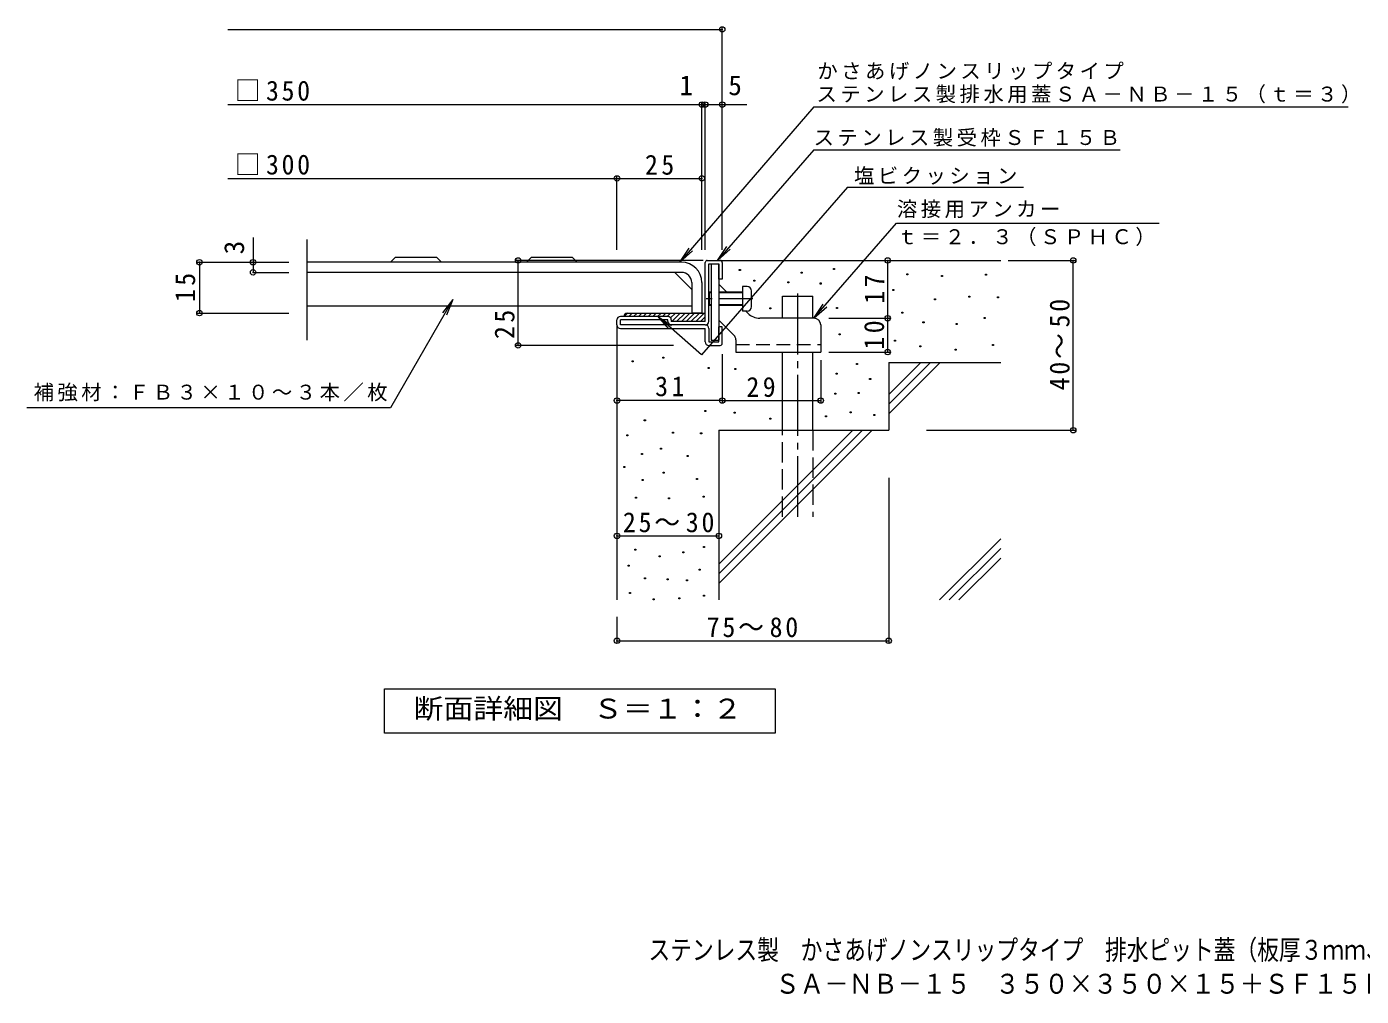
# Model space of a CAD drawing. Units: millimetres on the paper, enlarged 10 times, with parts at other scales. Extents: x -1738 to 1534, y -1356 to 1155.
# Drawn here: x -1738 to 227, y -1356 to 72 of the extents above; entities that cross this region are included whole.
import ezdxf
from ezdxf.enums import TextEntityAlignment as Align

# ---------------------------------------------------------------- set-up
doc = ezdxf.new("R2010")
doc.units = ezdxf.units.MM
doc.header["$LTSCALE"] = 10
doc.header["$PDMODE"] = 32
doc.header["$PDSIZE"] = 8
for name, pattern in [('CHAIN1', [8, 5, -1, 1, -1]), ('CHAIN2', [12, 9, -1, 1, -1]), ('DASHED2', [3, 2, -1]), ('DASHED3', [4, 3, -1])]:
    doc.linetypes.add(name, pattern=pattern)
for name, color, linetype, lineweight in [('D-0', 7, 'Continuous', 9), ('D-1', 2, 'Continuous', 9), ('D-2', 3, 'Continuous', 9), ('D-3', 3, 'Continuous', 9), ('D-4', 7, 'Continuous', 9), ('D-5', 7, 'Continuous', 9), ('D-6', 6, 'Continuous', 9), ('D-9', 4, 'Continuous', 9), ('D-A', 7, 'Continuous', 9)]:
    doc.layers.add(name, color=color, linetype=linetype, lineweight=lineweight)
doc.layers.add('F-4_F-4ﾚｲﾔ', color=2, linetype='Continuous')
doc.layers.add('F-5_F-5ﾚｲﾔ', color=2, linetype='Continuous')
doc.styles.add('ＭＳ ゴシック', font='')
doc.styles.get('ＭＳ ゴシック').set_extended_font_data('MS Gothic')

msp = doc.modelspace()

# ---------------------------------------------------------------- linework, layer by layer
at = {"layer": 'D-0'}
for points in [[(-688.98, -286.68), (-688.98, -285.18), (-687.48, -285.18), (-687.48, -286.68)], [(-598.11, -290.6), (-598.11, -289.1), (-596.61, -289.1), (-596.61, -290.6)], [(-550.55, -285.2), (-550.55, -283.7), (-549.05, -283.7), (-549.05, -285.2)], [(-442.27, -293.1), (-442.27, -291.6), (-440.77, -291.6), (-440.77, -293.1)], [(-391.51, -295.81), (-391.51, -294.31), (-390.01, -294.31), (-390.01, -295.81)], [(-326.54, -293.78), (-326.54, -292.27), (-325.04, -292.27), (-325.04, -293.78)], [(-667.74, -302.48), (-667.74, -300.98), (-666.24, -300.98), (-666.24, -302.48)], [(-617.55, -305.1), (-617.55, -303.6), (-616.05, -303.6), (-616.05, -305.1)], [(-570.16, -306.78), (-570.16, -305.28), (-568.66, -305.28), (-568.66, -306.78)], [(-463.12, -316.13), (-463.12, -314.63), (-461.62, -314.63), (-461.62, -316.13)], [(-401.47, -330.19), (-401.47, -328.69), (-399.97, -328.69), (-399.97, -330.19)], [(-350.91, -326.26), (-350.91, -324.76), (-349.41, -324.76), (-349.41, -326.26)], [(-309.12, -327.02), (-309.12, -325.52), (-307.62, -325.52), (-307.62, -327.02)], [(-643.87, -343.56), (-643.87, -342.06), (-642.37, -342.06), (-642.37, -343.56)], [(-545.81, -342.91), (-545.81, -341.41), (-544.31, -341.41), (-544.31, -342.91)], [(-449.94, -349.59), (-449.94, -348.09), (-448.44, -348.09), (-448.44, -349.59)], [(-418.58, -364.16), (-418.58, -362.66), (-417.08, -362.66), (-417.08, -364.16)], [(-369.6, -366.51), (-369.6, -365.01), (-368.1, -365.01), (-368.1, -366.51)], [(-328.57, -357.39), (-328.57, -355.89), (-327.07, -355.89), (-327.07, -357.39)], [(-541.88, -381.48), (-541.88, -379.98), (-540.38, -379.98), (-540.38, -381.48)], [(-460.66, -390.81), (-460.66, -389.31), (-459.16, -389.31), (-459.16, -390.81)], [(-423.32, -399.35), (-423.32, -397.85), (-421.82, -397.85), (-421.82, -399.35)], [(-371.11, -404.07), (-371.11, -402.57), (-369.61, -402.57), (-369.61, -404.07)], [(-316.39, -397.32), (-316.39, -395.82), (-314.89, -395.82), (-314.89, -397.32)], [(-846.61, -421.6), (-846.61, -420.1), (-845.11, -420.1), (-845.11, -421.6)], [(-801.66, -416.08), (-801.66, -414.58), (-800.16, -414.58), (-800.16, -416.08)], [(-734.95, -431.46), (-734.95, -429.96), (-733.45, -429.96), (-733.45, -431.46)], [(-695.83, -432.54), (-695.83, -431.04), (-694.33, -431.04), (-694.33, -432.54)], [(-516.58, -425.12), (-516.58, -423.62), (-515.07, -423.62), (-515.07, -425.12)], [(-546.47, -439.38), (-546.47, -437.88), (-544.97, -437.88), (-544.97, -439.38)], [(-497.1, -447.27), (-497.1, -445.77), (-495.6, -445.77), (-495.6, -447.27)], [(-548.44, -469), (-548.44, -467.49), (-546.94, -467.49), (-546.94, -469)], [(-513.98, -467.86), (-513.98, -466.35), (-512.48, -466.35), (-512.48, -467.86)], [(-828.83, -508.49), (-828.83, -506.99), (-827.33, -506.99), (-827.33, -508.49)], [(-739.98, -494.66), (-739.98, -493.16), (-738.48, -493.16), (-738.48, -494.66)], [(-696.4, -497.26), (-696.4, -495.76), (-694.9, -495.76), (-694.9, -497.26)], [(-643.87, -505.89), (-643.87, -504.39), (-642.37, -504.39), (-642.37, -505.89)], [(-562.26, -502.56), (-562.26, -501.06), (-560.76, -501.06), (-560.76, -502.56)], [(-525.86, -496.56), (-525.86, -495.06), (-524.36, -495.06), (-524.36, -496.56)], [(-491.18, -500.59), (-491.18, -499.09), (-489.68, -499.09), (-489.68, -500.59)], [(-854.65, -530.21), (-854.65, -528.71), (-853.15, -528.71), (-853.15, -530.21)], [(-787.37, -526.26), (-787.37, -524.76), (-785.87, -524.76), (-785.87, -526.26)], [(-745.9, -527.41), (-745.9, -525.91), (-744.4, -525.91), (-744.4, -527.41)], [(-805.14, -549.95), (-805.14, -548.45), (-803.64, -548.45), (-803.64, -549.95)], [(-832.78, -557.85), (-832.78, -556.35), (-831.28, -556.35), (-831.28, -557.85)], [(-765.65, -560.98), (-765.65, -559.48), (-764.15, -559.48), (-764.15, -560.98)], [(-858.99, -576.85), (-858.99, -575.35), (-857.48, -575.35), (-857.48, -576.85)], [(-801.19, -585.5), (-801.19, -584), (-799.69, -584), (-799.69, -585.5)], [(-831.8, -596.36), (-831.8, -594.86), (-830.3, -594.86), (-830.3, -596.36)], [(-751.83, -594.55), (-751.83, -593.05), (-750.33, -593.05), (-750.33, -594.55)], [(-841.67, -622.03), (-841.67, -620.53), (-840.17, -620.53), (-840.17, -622.03)], [(-793.29, -623.01), (-793.29, -621.51), (-791.79, -621.51), (-791.79, -623.01)], [(-742.06, -620.58), (-742.06, -619.08), (-740.56, -619.08), (-740.56, -620.58)], [(-842.66, -698.86), (-842.66, -697.36), (-841.16, -697.36), (-841.16, -698.86)], [(-807.11, -708.73), (-807.11, -707.23), (-805.61, -707.23), (-805.61, -708.73)], [(-772.27, -702.57), (-772.27, -701.07), (-770.77, -701.07), (-770.77, -702.57)], [(-741.95, -694.91), (-741.95, -693.41), (-740.45, -693.41), (-740.45, -694.91)], [(-852.77, -722.55), (-852.77, -721.05), (-851.27, -721.05), (-851.27, -722.55)], [(-747.88, -728.48), (-747.88, -726.98), (-746.38, -726.98), (-746.38, -728.48)], [(-828.72, -741.13), (-828.72, -739.63), (-827.22, -739.63), (-827.22, -741.13)], [(-795.27, -742.3), (-795.27, -740.8), (-793.77, -740.8), (-793.77, -742.3)], [(-766.79, -743.93), (-766.79, -742.43), (-765.29, -742.43), (-765.29, -743.93)], [(-850.55, -762.85), (-850.55, -761.35), (-849.05, -761.35), (-849.05, -762.85)], [(-741.6, -766.69), (-741.6, -765.19), (-740.1, -765.19), (-740.1, -766.69)], [(-815.83, -772.15), (-815.83, -770.65), (-814.33, -770.65), (-814.33, -772.15)], [(-778.19, -770.64), (-778.19, -769.14), (-776.69, -769.14), (-776.69, -770.64)]]:
    msp.add_lwpolyline(points, close=True, dxfattribs=at)
at = {"layer": 'D-1'}
for p, q in [((-736.11, -272.15), (-717.11, -272.15)), ((-739.11, -362.15), (-739.11, -275.15)), ((-734.11, -362.15), (-734.11, -277.15)), ((-734.11, -277.15), (-719.11, -277.15)), ((-714.11, -275.15), (-714.11, -299.65)), ((-869.11, -367.15), (-869.11, -359.65)), ((-794.11, -354.65), (-864.11, -354.65)), ((-864.11, -367.15), (-864.11, -359.65)), ((-794.11, -359.65), (-864.11, -359.65)), ((-739.11, -367.15), (-864.11, -367.15)), ((-864.11, -372.15), (-739.11, -372.15)), ((-794.11, -362.15), (-794.11, -359.65)), ((-789.11, -359.65), (-789.11, -362.15)), ((-739.11, -362.15), (-789.11, -362.15)), ((-739.11, -392.15), (-739.11, -372.15)), ((-734.11, -372.15), (-734.11, -392.15)), ((-714.11, -369.65), (-719.11, -369.65)), ((-719.11, -392.15), (-719.11, -369.65)), ((-714.11, -394.15), (-714.11, -369.65)), ((-734.11, -392.15), (-719.11, -392.15)), ((-734.11, -397.15), (-717.11, -397.15))]:
    msp.add_line(p, q, dxfattribs=at)
msp.add_lwpolyline([(-714.11, -299.65), (-719.11, -299.65), (-719.11, -277.15)], dxfattribs=at)
for centre, radius, start, end in [((-736.11, -275.15), 3, 90, 180), ((-717.11, -275.15), 3, 0, 90), ((-864.11, -359.65), 5, 90, 180), ((-864.11, -367.15), 5, 180, 270), ((-794.11, -359.65), 5, 0, 90), ((-789.11, -362.15), 5, 180, 270), ((-739.11, -362.15), 5, 270, 0), ((-739.11, -372.15), 5, 0, 90), ((-734.11, -392.15), 5, 180, 270), ((-717.11, -394.15), 3, 270, 0)]:
    msp.add_arc(centre, radius, start, end, dxfattribs=at)
at = {"layer": 'D-2'}
for p, q in [((-1325.61, -241.04), (-1325.61, -389.35)), ((-774.11, -274.65), (-1325.61, -274.65)), ((-1135.02, -267.15), (-1127.52, -274.65)), ((-935.02, -267.15), (-927.52, -274.65)), ((-774.11, -289.65), (-1325.61, -289.65)), ((-759.11, -314.65), (-784.11, -289.65)), ((-759.11, -304.65), (-759.11, -349.65)), ((-744.11, -304.65), (-744.11, -349.65)), ((-759.11, -339.65), (-1325.61, -339.65)), ((-744.11, -349.65), (-759.11, -349.65))]:
    msp.add_line(p, q, dxfattribs=at)
for points in [[(-1202.52, -274.65), (-1195.02, -267.15), (-1135.02, -267.15)], [(-1002.52, -274.65), (-995.02, -267.15), (-935.02, -267.15)]]:
    msp.add_lwpolyline(points, dxfattribs=at)
for radius in [30, 15]:
    msp.add_arc((-774.11, -304.65), radius, 0, 90, dxfattribs=at)
at = {"layer": 'D-3'}
for p, q in [((-730.61, -277.15), (-730.61, -389.65)), ((-730.61, -277.15), (-719.11, -277.15)), ((-719.11, -277.15), (-719.11, -389.65)), ((-707.61, -318.65), (-719.11, -307.15)), ((-676.44, -349.83), (-679.61, -346.65)), ((-697.04, -381.9), (-719.11, -359.83)), ((-579.11, -357.15), (-658.76, -357.15)), ((-569.11, -367.15), (-569.11, -407.15)), ((-730.61, -389.65), (-719.11, -389.65)), ((-694.11, -388.97), (-694.11, -407.15)), ((-694.11, -407.15), (-569.11, -407.15))]:
    msp.add_line(p, q, dxfattribs=at)
at = {"layer": 'D-3', "linetype": 'CHAIN1'}
msp.add_line((-669.17, -328.65), (-737.85, -328.65), dxfattribs=at)
at = {"layer": 'D-3', "linetype": 'DASHED2'}
msp.add_line((-694.11, -395.65), (-569.11, -395.65), dxfattribs=at)
at = {"layer": 'D-3'}
for centre, radius, start, end in [((-658.76, -332.15), 25, 225, 270), ((-579.11, -367.15), 10, 0, 90), ((-704.11, -388.97), 10, 0, 45.00024)]:
    msp.add_arc(centre, radius, start, end, dxfattribs=at)
at = {"layer": 'D-4'}
for p, q in [((-1441.78, 68.22), (-714.11, 68.22)), ((-714.11, -256.69), (-714.11, 71.22)), ((-1441.78, -42.48), (-678.03, -42.48)), ((-744.11, -256.69), (-744.11, -39.48)), ((-739.11, -256.69), (-739.11, -39.48)), ((-1441.78, -151.23), (-869.11, -151.23)), ((-869.11, -256.69), (-869.11, -148.23)), ((-869.11, -151.23), (-744.11, -151.23)), ((-1404.87, -238.22), (-1404.87, -289.65)), ((-1486.75, -274.65), (-1352.15, -274.65)), ((-1483.75, -274.65), (-1483.75, -349.65)), ((-742.26, -272.15), (-1017.6, -272.15)), ((-1014.59, -397.15), (-1014.59, -272.15)), ((-470.54, -357.15), (-470.54, -272.15)), ((-293.08, -272.15), (-194.43, -272.15)), ((-197.43, -522.15), (-197.43, -272.15)), ((-1404.87, -289.65), (-1352.15, -289.65)), ((-1486.75, -349.65), (-1352.15, -349.65)), ((-557.29, -357.15), (-467.54, -357.15)), ((-470.54, -407.15), (-470.54, -357.15)), ((-785.97, -397.15), (-1017.6, -397.15)), ((-714.11, -410.12), (-714.11, -481.46)), ((-557.29, -407.15), (-467.54, -407.15)), ((-569.11, -418.98), (-569.11, -481.46)), ((-714.11, -478.46), (-869.11, -478.46)), ((-714.11, -478.46), (-569.11, -478.46)), ((-413.33, -522.15), (-194.43, -522.15)), ((-469.11, -592.02), (-469.11, -835.23)), ((-869.11, -677.77), (-719.11, -677.77)), ((-869.11, -797.15), (-869.11, -835.23)), ((-869.11, -832.23), (-469.11, -832.23))]:
    msp.add_line(p, q, dxfattribs=at)
for p in [(-714.11, 68.22), (-744.11, -42.48), (-739.11, -42.48), (-714.11, -42.48), (-869.11, -151.23), (-744.11, -151.23), (-1483.75, -274.65), (-1404.87, -274.65), (-1014.59, -272.15), (-470.54, -272.15), (-197.43, -272.15), (-1404.87, -289.65), (-1483.75, -349.65), (-470.54, -357.15), (-1014.59, -397.15), (-470.54, -407.15), (-869.11, -478.46), (-714.11, -478.46), (-569.11, -478.46), (-197.43, -522.15), (-869.11, -677.77), (-719.11, -677.77), (-869.11, -832.23), (-469.11, -832.23)]:
    msp.add_point(p, dxfattribs=at)
at = {"layer": 'D-5'}
for p, q in [((-579.26, -45.9), (207.61, -45.9)), ((-579.26, -109.24), (-721.06, -272.15)), ((-579.26, -109.24), (-128.47, -109.24)), ((-529.77, -164.1), (-744.6, -410.93)), ((-529.77, -164.1), (-270.38, -164.1)), ((-721.06, -272.15), (-707.24, -251.31)), ((-776.78, -274.65), (-758.11, -258.02)), ((-721.06, -272.15), (-702.32, -255.59)), ((-1110.53, -329.65), (-1125.75, -349.48)), ((-1110.53, -329.65), (-1120.1, -352.75)), ((-579.11, -357.15), (-565.3, -336.31)), ((-579.11, -357.15), (-560.38, -340.6)), ((-809.64, -354.31), (-788.81, -368.12))]:
    msp.add_line(p, q, dxfattribs=at)
at = {"layer": 'D-5', "color": 3}
msp.add_line((-744.11, -349.65), (-759.11, -349.65), dxfattribs=at)
at = {"layer": 'D-5'}
for points in [[(-579.26, -45.9), (-776.78, -274.65), (-763.05, -253.76)], [(-579.11, -357.15), (-457.37, -217.27), (-70.66, -217.27)], [(-1110.53, -329.65), (-1202.76, -489.38), (-1738.12, -489.38)], [(-744.6, -410.93), (-809.64, -354.31), (-793.09, -373.04)]]:
    msp.add_lwpolyline(points, dxfattribs=at)
at = {"layer": 'D-5', "color": 2}
msp.add_lwpolyline([(-1211.11, -968.09), (-1211.11, -903.09), (-636.11, -903.09), (-636.11, -968.09)], close=True, dxfattribs=at)
at = {"layer": 'D-6'}
for p, q in [((-717.11, -272.15), (-304.11, -272.15)), ((-625.61, -324.65), (-580.61, -324.65)), ((-625.61, -357.15), (-625.61, -324.65)), ((-580.61, -357.15), (-580.61, -324.65)), ((-869.11, -367.15), (-869.11, -772.15)), ((-625.61, -522.15), (-625.61, -407.15)), ((-580.61, -522.15), (-580.61, -407.15)), ((-469.11, -422.15), (-304.11, -422.15)), ((-469.11, -422.15), (-469.11, -522.15)), ((-469.11, -469.49), (-421.77, -422.15)), ((-469.11, -483.63), (-407.63, -422.15)), ((-469.11, -497.77), (-393.49, -422.15)), ((-719.11, -522.15), (-719.11, -772.15)), ((-719.11, -522.15), (-469.11, -522.15)), ((-719.11, -719.49), (-521.77, -522.15)), ((-719.11, -733.63), (-507.63, -522.15)), ((-719.11, -747.77), (-493.49, -522.15)), ((-394.08, -772.15), (-304.11, -682.18)), ((-379.94, -772.15), (-304.11, -696.32)), ((-365.8, -772.15), (-304.11, -710.46))]:
    msp.add_line(p, q, dxfattribs=at)
at = {"layer": 'D-6', "linetype": 'CHAIN2'}
msp.add_line((-603.11, -320.57), (-603.11, -649.65), dxfattribs=at)
at = {"layer": 'D-6', "linetype": 'DASHED3'}
for p, q in [((-625.61, -649.65), (-625.61, -522.15)), ((-580.61, -522.15), (-580.61, -649.65))]:
    msp.add_line(p, q, dxfattribs=at)
at = {"layer": 'D-9'}
for p, q in [((-853.73, -349.65), (-858.73, -354.65)), ((-854.11, -349.65), (-739.11, -349.65)), ((-846.66, -349.65), (-851.66, -354.65)), ((-839.59, -349.65), (-844.59, -354.65)), ((-832.52, -349.65), (-837.52, -354.65)), ((-825.45, -349.65), (-830.45, -354.65)), ((-818.38, -349.65), (-823.37, -354.65)), ((-811.3, -349.65), (-816.3, -354.65)), ((-804.23, -349.65), (-809.23, -354.65)), ((-797.16, -349.65), (-802.16, -354.65)), ((-790.09, -349.65), (-795.09, -354.65)), ((-783.02, -349.65), (-790.07, -356.7)), ((-775.95, -349.65), (-788.45, -362.15)), ((-768.88, -349.65), (-781.38, -362.15)), ((-761.81, -349.65), (-774.31, -362.15)), ((-754.73, -349.65), (-767.23, -362.15)), ((-747.66, -349.65), (-760.16, -362.15)), ((-740.59, -349.65), (-753.09, -362.15)), ((-739.11, -355.24), (-746.02, -362.15))]:
    msp.add_line(p, q, dxfattribs=at)
msp.add_arc((-854.11, -354.65), 5, 90, 180, dxfattribs=at)
at = {"layer": 'D-A'}
for p, q in [((-730.61, -319.9), (-734.11, -319.9)), ((-730.61, -318.65), (-732.86, -318.65)), ((-684.11, -318.65), (-719.11, -318.65)), ((-684.11, -319.9), (-719.11, -319.9)), ((-671.11, -340.15), (-671.11, -317.15)), ((-732.86, -338.65), (-734.11, -337.4)), ((-730.61, -337.4), (-734.11, -337.4)), ((-730.61, -338.65), (-732.86, -338.65)), ((-684.11, -337.4), (-719.11, -337.4)), ((-684.11, -338.65), (-719.11, -338.65)), ((-677.61, -346.65), (-684.11, -346.65))]:
    msp.add_line(p, q, dxfattribs=at)
for points in [[(-677.61, -310.65), (-684.11, -310.65), (-684.11, -346.65)], [(-732.86, -338.65), (-732.86, -318.65), (-734.11, -319.9)]]:
    msp.add_lwpolyline(points, dxfattribs=at)
for centre, start, end in [((-677.61, -317.15), 0, 90), ((-677.61, -340.15), 270, 0)]:
    msp.add_arc(centre, 6.5, start, end, dxfattribs=at)

# ---------------------------------------------------------------- texts
at = {"layer": 'D-4', "color": 2, "style": 'ＭＳ ゴシック'}
for s, p in [('1', (-777.06, -37.48)), ('5', (-705.2, -37.48))]:
    msp.add_text(s, height=29.33, dxfattribs=at).set_placement(p, align=Align.BOTTOM_LEFT)
msp.add_text('3', height=29.33, rotation=90, dxfattribs=at).set_placement((-1409.34, -263.04), align=Align.BOTTOM_LEFT)
at = {"layer": 'D-4', "color": 2, "char_height": 29.33, "attachment_point": 7, "style": 'ＭＳ ゴシック'}
for s, insert in [('\\T1.21;\\W0.95;□350', (-1431.78, -37.43)), ('\\T1.21;\\W0.95;□300', (-1431.78, -146.23)), ('\\T1.27;\\W0.95;25', (-827.86, -146.23)), ('\\T1.27;\\W0.95;31', (-812.86, -472.46)), ('\\T1.22;\\W0.95;25～30', (-860.36, -672.77)), ('\\T1.22;\\W0.95;75～80', (-736.98, -827.23))]:
    msp.add_mtext(s, dxfattribs=dict(at, insert=insert))
for s, insert, rotation in [('\\T1.27;\\W0.95;15', (-1489.75, -333.4), 90), ('\\T1.27;\\W0.95;17', (-475.54, -335.9), 90), ('\\T1.22;\\W0.95;40～50', (-202.43, -463.4), 90), ('\\T1.27;\\W0.95;25', (-1019.59, -387.77), 90), ('\\T1.27;\\W0.95;10', (-475.54, -403.4), 90), ('\\T1.27;\\W0.95;29', (-678.53, -473.46), 0.001)]:
    msp.add_mtext(s, dxfattribs=dict(at, insert=insert, rotation=rotation))
at = {"layer": 'D-5', "color": 2, "style": 'ＭＳ ゴシック', "width": 1.1}
msp.add_text('断面詳細図\u3000Ｓ＝１：２', height=29.33, dxfattribs=at).set_placement((-1168.61, -955.59), align=Align.BOTTOM_LEFT)
at = {"layer": 'D-5', "char_height": 21.99, "attachment_point": 7, "style": 'ＭＳ ゴシック'}
for s, insert in [('\\T1.17;かさあげノンスリップタイプ', (-574.12, -6.28)), ('\\T1.17;ステンレス製排水用蓋ＳＡ－ＮＢ－１５（ｔ＝３）', (-575.32, -40.91)), ('\\T1.17;ステンレス製受枠ＳＦ１５Ｂ', (-579.62, -104.48)), ('\\T1.17;塩ビクッション', (-520.14, -160.58)), ('\\T1.17;溶接用アンカー', (-456.92, -209.8)), ('\\T1.17;ｔ＝２．３（ＳＰＨＣ）', (-456.92, -251.03)), ('\\T1.17;補強材：ＦＢ３×１０～３本／枚', (-1728, -479.74))]:
    msp.add_mtext(s, dxfattribs=dict(at, insert=insert))
at = {"layer": 'F-4_F-4ﾚｲﾔ', "style": 'ＭＳ ゴシック', "width": 0.9}
msp.add_text('\u3000\u3000\u3000\u3000\u3000ＳＡ－ＮＢ－１５\u3000３５０×３５０×１５＋ＳＦ１５Ｂ（四方枠）', height=29.33, dxfattribs=at).set_placement((-816.12, -1360.87), align=Align.BOTTOM_LEFT)
at = {"layer": 'F-5_F-5ﾚｲﾔ', "style": 'ＭＳ ゴシック', "width": 0.8}
msp.add_text('ステンレス製\u3000かさあげノンスリップタイプ\u3000排水ピット蓋（板厚３ｍｍ、高さ１５ｍｍ）', height=29.33, dxfattribs=at).set_placement((-822.71, -1310.93), align=Align.BOTTOM_LEFT)

doc.saveas('drawing.dxf')
